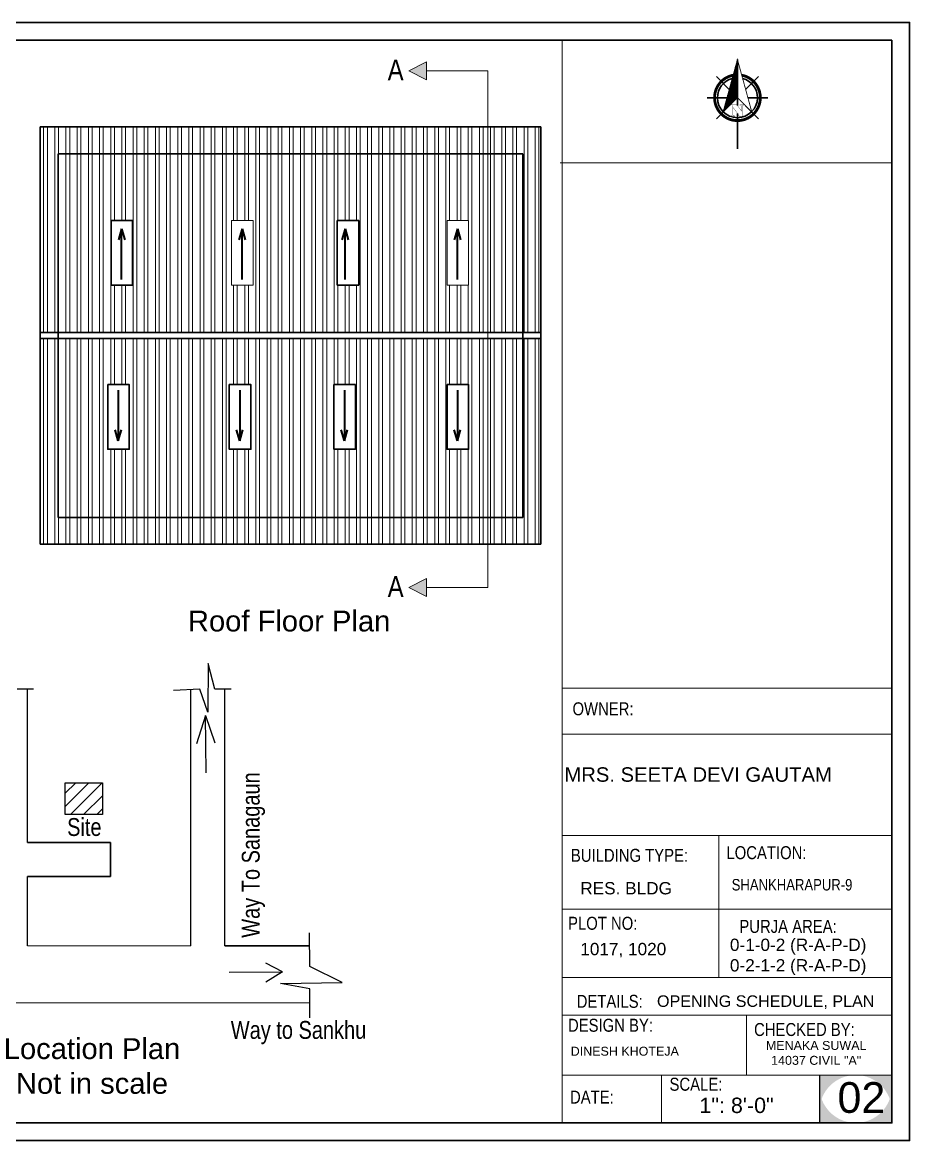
# Model space of a CAD drawing. Header units: inches. Extents: x 352533 to 378079, y -36324 to -23949.
# Drawn here: x 362627 to 363222, y -33596 to -32845 of the extents above; entities that cross this region are included whole.
import ezdxf

# ---------------------------------------------------------------- set-up
doc = ezdxf.new("R2010")
doc.units = ezdxf.units.IN
doc.header["$LTSCALE"] = 2
doc.header["$MEASUREMENT"] = 0
doc.linetypes.add('DASHED2', pattern=[0.375, 0.25, -0.125])
doc.layers.get('0').update_dxf_attribs({"linetype": 'CONTINUOUS'})
for name, color, linetype, lineweight in [('DIM_LINE', 173, 'CONTINUOUS', 20), ('dimension', 160, 'CONTINUOUS', 15), ('DIMENTION', 140, 'CONTINUOUS', 0), ('door', 20, 'CONTINUOUS', 35), ('DW-SEC', 24, 'CONTINUOUS', 25), ('Rebars', 1, 'CONTINUOUS', 13), ('river', 7, 'DASHED2', 25), ('Siteplan', 7, 'CONTINUOUS', 30), ('TEXT', 181, 'CONTINUOUS', 25), ('WALL - A', 1, 'CONTINUOUS', 40)]:
    doc.layers.add(name, color=color, linetype=linetype, lineweight=lineweight)
doc.layers.add('Normal Wall', color=7, linetype='CONTINUOUS', lineweight=35, true_color=0xffaf89)
doc.layers.add('Rear Wall', color=7, linetype='CONTINUOUS', lineweight=20, true_color=0xd4e480)
doc.layers.add('WAll', color=20, linetype='CONTINUOUS')
doc.styles.add('DIM', font='arial.ttf', dxfattribs={"width": 0.8})
doc.styles.get("Standard").update_dxf_attribs({"font": 'ARIALN.TTF'})
doc.styles.add('SwissBT', font='swiss.ttf', dxfattribs={"height": 12})
pattern_1 = [(90, (2678.3955, -3959.348), (-7.5, 0), []), (90, (2680.8955, -3956.848), (-7.5, 0), [])]

# ---------------------------------------------------------------- blocks, each defined once
blk = doc.blocks.new('*X29')
at = {"color": 0}
for p, q in [((146.95, -410.95), (147.62, -410.29)), ((147.15, -410.22), (147.62, -409.76)), ((147.35, -409.49), (147.62, -409.23)), ((147.55, -408.76), (147.62, -408.7)), ((145.56, -416.06), (147.62, -414)), ((145.76, -415.33), (147.62, -413.47)), ((145.96, -414.6), (147.62, -412.94)), ((146.16, -413.87), (147.62, -412.41)), ((146.36, -413.14), (147.62, -411.88)), ((146.55, -412.41), (147.62, -411.35)), ((146.75, -411.68), (147.62, -410.82)), ((143.96, -421.9), (147.62, -418.24)), ((144.16, -421.17), (147.62, -417.71)), ((144.36, -420.44), (147.62, -417.18)), ((144.56, -419.71), (147.62, -416.65)), ((144.76, -418.98), (147.62, -416.12)), ((144.96, -418.25), (147.62, -415.59)), ((145.16, -417.52), (147.62, -415.06)), ((145.36, -416.79), (147.62, -414.53)), ((142.76, -426.28), (147.62, -421.42)), ((142.96, -425.55), (147.62, -420.89)), ((143.16, -424.82), (147.62, -420.36)), ((143.36, -424.09), (147.62, -419.83)), ((143.56, -423.36), (147.62, -419.3)), ((143.76, -422.63), (147.62, -418.77))]:
    blk.add_line(p, q, dxfattribs=at)
blk = doc.blocks.new('NORTH_15')
for p, q in [((0, 3.66), (0, 10.62)), ((-2.87, 2.87), (-7.37, 7.37)), ((2.87, 2.87), (7.37, 7.37)), ((-13.37, 0), (2.72, 0)), ((5.49, 0), (17.83, 0)), ((-2.87, -2.87), (-7.37, -7.37)), ((0, -3.66), (0, -10.62)), ((2.87, -2.87), (7.37, -7.37))]:
    blk.add_line(p, q)
at = {"const_width": 1}
for points in [[(0, -8, 1), (0, 8, 0.359415), (-7.86, 1.52, 1)], [(-7.86, -1.52, 0.359415), (0, -8, 1)]]:
    blk.add_lwpolyline(points, format="xyb", dxfattribs=at)
for points, const_width in [([(4.96, -5.01), (-13.37, 0), (4.9, 5), (0, 0), (4.96, -5.01)], 0.3), ([(5.93, -1.55), (6, -1.55), (6.07, -1.54), (6.13, -1.53), (6.17, -1.52), (6.22, -1.51), (6.26, -1.49), (6.28, -1.47), (6.3, -1.45), (6.32, -1.42), (6.33, -1.39), (6.35, -1.34), (6.36, -1.29), (6.37, -1.23), (6.38, -1.16), (6.38, -1.08), (6.38, -1), (6.54, -1), (6.54, -2.34), (6.38, -2.34), (6.38, -2.3), (6.38, -2.23), (6.38, -2.16), (6.37, -2.09), (6.36, -2.04), (6.35, -1.99), (6.33, -1.95), (6.32, -1.91), (6.3, -1.88), (6.28, -1.86), (6.26, -1.83), (6.22, -1.81), (6.18, -1.8), (6.13, -1.78), (6.07, -1.77), (6.01, -1.76), (5.95, -1.76), (2.66, -1.76), (2.66, -2.34), (2.5, -2.34), (2.5, -0.16), (4.71, 1.44), (3.14, 1.44), (3.07, 1.44), (3, 1.43), (2.94, 1.42), (2.89, 1.41), (2.85, 1.4), (2.81, 1.38), (2.78, 1.36), (2.76, 1.34), (2.74, 1.31), (2.72, 1.27), (2.7, 1.22), (2.69, 1.17), (2.68, 1.11), (2.67, 1.04), (2.66, 0.97), (2.66, 0.89), (2.66, 0.87), (2.5, 0.87), (2.5, 2.21), (2.66, 2.21), (2.66, 2.17), (2.66, 2.09), (2.67, 2.03), (2.68, 1.97), (2.69, 1.91), (2.7, 1.86), (2.71, 1.82), (2.73, 1.78), (2.75, 1.76), (2.77, 1.74), (2.8, 1.72), (2.85, 1.7), (2.89, 1.68), (2.94, 1.67), (3, 1.66), (3.07, 1.66), (3.14, 1.66), (6.54, 1.66), (6.54, 0.75), (3.33, -1.55), (5.93, -1.55), (5.93, -1.55)], 0.1)]:
    blk.add_lwpolyline(points, dxfattribs=dict(const_width=const_width))
for start, end in [(90, 164.973), (270, 90), (195.027, 270)]:
    blk.add_arc((0, 0), 7, start, end)
at = {"rotation": 90}
blk.add_blockref('*X29', (-421.89, -147.62), dxfattribs=at)
blk = doc.blocks.new('A$C0BDB7EE9')
at = {"layer": 'Siteplan', "xscale": 2.999999999999779, "yscale": 2.999999999999779, "zscale": 2.999999999999779, "rotation": 247.8612575918487}
blk.add_blockref('NORTH_15', (20.2, 49.5), dxfattribs=at)
blk = doc.blocks.new('A$C327B4BBD')
at = {"layer": 'DIMENTION', "ltscale": 0.3, "xscale": 1.171875000000082, "yscale": 1.171875000000082, "zscale": 1.171875000000082, "rotation": 112.1387424081494}
blk.add_blockref('A$C0BDB7EE9', (16.1, 0), dxfattribs=at)

msp = doc.modelspace()

# ---------------------------------------------------------------- hatches: boundary and pattern name
at = {"linetype": 'ByBlock', "lineweight": 5}
for points in [[(362885.95, -32877.94), (362897.95, -32883.94), (362897.95, -32871.94)], [(362885.95, -33224.67), (362897.95, -33230.67), (362897.95, -33218.67)]]:
    msp.add_hatch(color=7, dxfattribs=at).paths.add_polyline_path(points)
msp.add_hatch(color=0).paths.add_polyline_path([(363210.34, -33551.88), (363186.03, -33551.88, -0.414214), (363210.34, -33576.19)])
at = {"layer": 'DIM_LINE'}
h = msp.add_hatch(dxfattribs=at)
h.set_pattern_fill('ANSI32', color=256, scale=20, angle=45)
h.set_pattern_definition(pattern_1)
h.paths.add_polyline_path([(362638.56, -32915.59), (362638.56, -33053.59), (362650.56, -33053.59), (362650.56, -32933.59), (362962.56, -32933.59), (362962.56, -33053.59), (362974.56, -33053.59), (362974.56, -32915.59)])
h = msp.add_hatch(dxfattribs=at)
h.set_pattern_fill('ANSI32', color=256, scale=20, angle=45)
h.set_pattern_definition(pattern_1)
h.paths.add_polyline_path([(362962.56, -33053.59), (362962.56, -32933.59), (362650.56, -32933.59), (362650.56, -33053.59)])
h.paths.add_polyline_path([(362837.98, -33021.7), (362837.98, -32978.37), (362852.43, -32978.37), (362852.43, -33021.7)], flags=16)
h.paths.add_polyline_path([(362781.53, -33021.7), (362767.08, -33021.7), (362767.08, -32978.37), (362781.53, -32978.37)], flags=16)
h.paths.add_polyline_path([(362911.68, -33021.7), (362911.68, -32978.37), (362926.13, -32978.37), (362926.13, -33021.7)], flags=16)
h.paths.add_polyline_path([(362700.61, -33021.7), (362686.16, -33021.7), (362686.16, -32978.37), (362700.61, -32978.37)], flags=16)
h = msp.add_hatch(dxfattribs=at)
h.set_pattern_fill('ANSI32', color=256, scale=20, angle=45)
h.set_pattern_definition(pattern_1)
h.paths.add_polyline_path([(362974.56, -33195.59), (362974.56, -33057.59), (362962.56, -33057.59), (362962.56, -33177.59), (362650.56, -33177.59), (362650.56, -33057.59), (362638.56, -33057.59), (362638.56, -33195.59)])
h = msp.add_hatch(dxfattribs=at)
h.set_pattern_fill('ANSI32', color=256, scale=20, angle=45)
h.set_pattern_definition(pattern_1)
h.paths.add_polyline_path([(362962.56, -33177.59), (362962.56, -33057.59), (362650.56, -33057.59), (362650.56, -33177.59)])
h.paths.add_polyline_path([(362765.55, -33088.52), (362780.01, -33088.52), (362780.01, -33131.85), (362765.55, -33131.85)], flags=16)
h.paths.add_polyline_path([(362835.77, -33131.85), (362835.77, -33088.52), (362850.22, -33088.52), (362850.22, -33131.85)], flags=16)
h.paths.add_polyline_path([(362911.68, -33131.85), (362911.68, -33088.52), (362926.13, -33088.52), (362926.13, -33131.85)], flags=16)
h.paths.add_polyline_path([(362683.95, -33088.52), (362698.4, -33088.52), (362698.4, -33131.85), (362683.95, -33131.85)], flags=16)
at = {"layer": 'DW-SEC'}
h = msp.add_hatch(dxfattribs=at)
h.set_pattern_fill('ANSI31', color=256, scale=50)
h.set_pattern_definition([(45, (241152.681, -20780.379), (-4.41941738, 4.41941738), [])])
h.paths.add_polyline_path([(362655.4, -33377), (362680.3, -33377), (362680.3, -33355.76), (362655.4, -33355.76)])
at = {"layer": 'TEXT'}
for points in [[(363186.03, -33551.88), (363161.72, -33551.88), (363161.72, -33576.19, -0.414214)], [(363186.03, -33551.88), (363161.72, -33551.88), (363161.72, -33576.19, -0.414214)], [(363210.34, -33551.88), (363186.03, -33551.88, -0.414214), (363210.34, -33576.19)], [(363161.72, -33559.69), (363161.72, -33584), (363186.03, -33584, -0.414214)], [(363161.72, -33559.69), (363161.72, -33584), (363186.03, -33584, -0.414214)], [(363210.34, -33559.69, -0.414214), (363186.03, -33584), (363210.34, -33584)], [(363210.34, -33559.69, -0.414214), (363186.03, -33584), (363210.34, -33584)]]:
    msp.add_hatch(color=0, dxfattribs=at).paths.add_polyline_path(points)

# ---------------------------------------------------------------- linework, layer by layer
at = {"color": 7, "linetype": 'ByBlock', "lineweight": 5}
for p, q in [((362885.95, -32877.94), (362897.95, -32871.94)), ((362897.95, -32883.94), (362897.95, -32871.94)), ((362897.95, -32883.94), (362885.95, -32877.94)), ((362939.12, -32877.94), (362897.95, -32877.94)), ((362939.12, -33224.67), (362939.12, -32877.94)), ((362885.95, -33224.67), (362897.95, -33218.67)), ((362897.95, -33230.67), (362885.95, -33224.67)), ((362897.95, -33230.67), (362897.95, -33218.67)), ((362939.12, -33224.67), (362897.95, -33224.67))]:
    msp.add_line(p, q, dxfattribs=at)
at = {"color": 0}
msp.add_line((363161.72, -33551.88), (363161.72, -33584), dxfattribs=at)
msp.add_line((363161.72, -33551.88), (363161.72, -33584), dxfattribs=at)
at = {"layer": 'DIM_LINE'}
for points in [[(362686.16, -32978.37), (362700.61, -32978.37), (362700.61, -33021.7), (362686.16, -33021.7)], [(362767.08, -32978.37), (362781.53, -32978.37), (362781.53, -33021.7), (362767.08, -33021.7)], [(362911.68, -32978.37), (362926.13, -32978.37), (362926.13, -33021.7), (362911.68, -33021.7)], [(362683.95, -33131.85), (362698.4, -33131.85), (362698.4, -33088.52), (362683.95, -33088.52)], [(362765.55, -33131.85), (362780.01, -33131.85), (362780.01, -33088.52), (362765.55, -33088.52)], [(362835.77, -33131.85), (362850.22, -33131.85), (362850.22, -33088.52), (362835.77, -33088.52)], [(362911.68, -33131.85), (362926.13, -33131.85), (362926.13, -33088.52), (362911.68, -33088.52)]]:
    msp.add_lwpolyline(points, close=True, dxfattribs=at)
at = {"layer": 'dimension', "ltscale": 7}
for p, q in [((362739.64, -33465.16), (362629.96, -33465.16)), ((362819.53, -33503.4), (362533.97, -33503.4))]:
    msp.add_line(p, q, dxfattribs=at)
at = {"layer": 'door', "ltscale": 0.5}
for p, q in [((362638.56, -33195.59), (362638.56, -32915.59)), ((362638.56, -32915.59), (362974.56, -32915.59)), ((362974.56, -33195.59), (362974.56, -32915.59)), ((362650.56, -33177.59), (362650.56, -32933.59)), ((362650.56, -32933.59), (362962.56, -32933.59)), ((362962.56, -33177.59), (362962.56, -32933.59)), ((362638.56, -33053.59), (362974.56, -33053.59)), ((362638.56, -33057.59), (362974.56, -33057.59)), ((362650.56, -33177.59), (362962.56, -33177.59)), ((362638.56, -33195.59), (362974.56, -33195.59)), ((362629.96, -33395.76), (362685.89, -33395.76)), ((362685.89, -33418.7), (362685.89, -33395.76)), ((362629.96, -33418.7), (362685.89, -33418.7))]:
    msp.add_line(p, q, dxfattribs=at)
for points in [[(362686.16, -32978.37), (362700.61, -32978.37), (362700.61, -33021.7), (362686.16, -33021.7)], [(362837.98, -32978.37), (362852.43, -32978.37), (362852.43, -33021.7), (362837.98, -33021.7)], [(362683.95, -33088.52), (362698.4, -33088.52), (362698.4, -33131.85), (362683.95, -33131.85)], [(362765.55, -33088.52), (362780.01, -33088.52), (362780.01, -33131.85), (362765.55, -33131.85)], [(362835.77, -33088.52), (362850.22, -33088.52), (362850.22, -33131.85), (362835.77, -33131.85)], [(362911.68, -33088.52), (362926.13, -33088.52), (362926.13, -33131.85), (362911.68, -33131.85)]]:
    msp.add_lwpolyline(points, close=True, dxfattribs=at)
at = {"layer": 'Normal Wall'}
for points in [[(362164.24, -32845.38), (363222.25, -32845.38), (363222.25, -33595.91), (362164.24, -33595.91)], [(362164.24, -32845.38), (363222.25, -32845.38), (363222.25, -33595.91), (362164.24, -33595.91)], [(363210.34, -32857.29), (362188.06, -32857.29), (362188.06, -33584), (363210.34, -33584)], [(363210.34, -32857.29), (362188.06, -32857.29), (362188.06, -33584), (363210.34, -33584)]]:
    msp.add_lwpolyline(points, close=True, dxfattribs=at)
at = {"layer": 'Rear Wall'}
for p, q in [((362988.92, -33301.56), (362988.92, -32857.29)), ((362987.74, -32939.59), (363210.34, -32939.59)), ((362988.92, -33292.3), (363210.34, -33292.3)), ((362988.92, -33292.3), (363210.34, -33292.3)), ((362988.92, -33292.3), (363210.34, -33292.3)), ((362988.92, -33292.3), (363210.34, -33292.3)), ((362988.92, -33323.1), (363210.34, -33323.1)), ((362988.92, -33323.1), (363210.34, -33323.1)), ((362988.92, -33391.16), (363210.34, -33391.16)), ((362988.92, -33391.16), (363210.34, -33391.16)), ((363094.19, -33391.16), (363094.19, -33477.06)), ((363094.19, -33391.16), (363094.19, -33486.32)), ((362988.92, -33440.65), (363210.34, -33440.65)), ((362988.92, -33440.65), (363210.34, -33440.65)), ((362988.92, -33486.32), (363210.34, -33486.32)), ((362988.92, -33511.76), (363210.34, -33511.76)), ((362988.92, -33511.76), (363210.34, -33511.76)), ((363112.77, -33551.88), (363112.77, -33511.76)), ((363112.77, -33551.88), (363112.77, -33511.76)), ((362988.92, -33551.88), (363210.34, -33551.88)), ((362988.92, -33551.88), (363210.34, -33551.88)), ((363055.66, -33551.88), (363055.66, -33584)), ((363055.66, -33551.88), (363055.66, -33584))]:
    msp.add_line(p, q, dxfattribs=at)
msp.add_lwpolyline([(362988.92, -33292.3), (363210.34, -33292.3), (363210.34, -33584), (362988.92, -33584)], close=True, dxfattribs=at)
msp.add_lwpolyline([(362988.92, -33292.3), (363210.34, -33292.3), (363210.34, -33584), (362988.92, -33584)], close=True, dxfattribs=at)
at = {"layer": 'river', "color": 1, "linetype": 'Continuous', "ltscale": 10}
for p, q in [((362751.43, -33275.6), (362751.11, -33308.26)), ((362755.73, -33292.81), (362751.43, -33275.6)), ((362634.1, -33292.81), (362623.11, -33292.81)), ((362629.96, -33395.76), (362629.96, -33292.81)), ((362745.85, -33292.81), (362728.01, -33293.77)), ((362739.64, -33465.16), (362739.64, -33292.81)), ((362751.11, -33308.26), (362745.85, -33292.81)), ((362766.73, -33292.81), (362755.73, -33292.81)), ((362762.58, -33465.16), (362762.58, -33292.81)), ((362749.52, -33310.62), (362743.46, -33329.58)), ((362749.93, -33349.12), (362749.52, -33310.62)), ((362749.52, -33310.62), (362755.89, -33328.94)), ((362629.96, -33465.16), (362629.96, -33418.7)), ((362819.53, -33479.02), (362819.37, -33456.4)), ((362762.58, -33465.16), (362819.44, -33465.16)), ((362819.44, -33465.16), (362762.58, -33465.16)), ((362801.35, -33482.53), (362790.11, -33476.79)), ((362841.2, -33489.86), (362819.53, -33479.02)), ((362765.4, -33482.9), (362801.35, -33482.53)), ((362801.35, -33482.53), (362790.11, -33489.62)), ((362799.94, -33490.34), (362841.2, -33489.86)), ((362819.53, -33494), (362799.94, -33490.34)), ((362819.53, -33513.6), (362819.53, -33494))]:
    msp.add_line(p, q, dxfattribs=at)
at = {"layer": 'WAll'}
msp.add_lwpolyline([(362655.4, -33355.76), (362680.3, -33355.76), (362680.3, -33377), (362655.4, -33377)], close=True, dxfattribs=at)
at = {"layer": 'WALL - A'}
for p, q in [((362693.19, -32983.96), (362691.07, -32991.26)), ((362693.19, -33017.94), (362693.19, -32983.96)), ((362693.19, -32983.96), (362695.32, -32991.26)), ((362774.11, -32983.96), (362771.98, -32991.26)), ((362774.11, -33017.94), (362774.11, -32983.96)), ((362774.11, -32983.96), (362776.24, -32991.26)), ((362843.27, -32983.96), (362841.14, -32991.26)), ((362843.27, -33017.94), (362843.27, -32983.96)), ((362843.27, -32983.96), (362845.39, -32991.26)), ((362918.71, -32983.96), (362916.59, -32991.26)), ((362918.71, -33017.94), (362918.71, -32983.96)), ((362918.71, -32983.96), (362920.84, -32991.26)), ((362690.98, -33092.28), (362690.98, -33126.26)), ((362772.59, -33092.28), (362772.59, -33126.26)), ((362842.8, -33092.28), (362842.8, -33126.26)), ((362918.71, -33092.28), (362918.71, -33126.26)), ((362690.98, -33126.26), (362688.86, -33118.96)), ((362690.98, -33126.26), (362693.11, -33118.96)), ((362772.59, -33126.26), (362770.46, -33118.96)), ((362772.59, -33126.26), (362774.71, -33118.96)), ((362842.8, -33126.26), (362840.68, -33118.96)), ((362842.8, -33126.26), (362844.93, -33118.96)), ((362918.71, -33126.26), (362916.59, -33118.96)), ((362918.71, -33126.26), (362920.84, -33118.96))]:
    msp.add_line(p, q, dxfattribs=at)

# ---------------------------------------------------------------- block references
at = {"layer": 'Rebars', "xscale": 0.5459999999999999, "yscale": 0.5459999999999999, "zscale": 0.5459999999999999, "rotation": 270}
msp.add_blockref('A$C327B4BBD', (363106.61, -32921.37), dxfattribs=at)

# ---------------------------------------------------------------- texts
at = {"color": 0}
for s, p in [('OWNER:', (362995.92, -33310.44)), ('LOCATION:', (363099.26, -33406.99))]:
    msp.add_text(s, height=8.704, dxfattribs=at).set_placement(p)
at = {"color": 7, "linetype": 'ByBlock', "lineweight": 5, "char_height": 14}
for s, insert, width, attachment_point in [('A', (362871.85, -32870.32), 26.5803, 1), ('A', (362871.85, -33217.06), 26.5803, 1), ('{\\fArial CE|b0|i0|c0|p34;Roof\\fArial CE|b0|i0|c238|p34; Floor Plan}', (362805.7, -33247.27), 235.547, 5), ('{\\fArial CE|b0|i0|c0|p34;Location Plan\\PNot in scale}', (362673.38, -33545.91), 235.547, 5)]:
    msp.add_mtext(s, dxfattribs=dict(at, insert=insert, width=width, attachment_point=attachment_point))
at = {"layer": 'TEXT', "color": 0}
for s, height, p in [('OWNER:', 8.704, (362995.92, -33310.44)), ('LOCATION:', 8.704, (363099.26, -33406.99)), ('CHECKED BY:', 8.7044, (363117.82, -33525.68)), ('CHECKED BY:', 8.7044, (363117.82, -33525.68)), ('SCALE:', 8.704, (363061.05, -33562.41)), ('SCALE:', 8.704, (363061.05, -33562.41))]:
    msp.add_text(s, height=height, dxfattribs=at).set_placement(p)
at = {"layer": 'TEXT', "color": 0, "linetype": 'ByBlock', "style": 'SwissBT'}
for s, insert, char_height, width, attachment_point in [('MRS. SEETA DEVI GAUTAM', (363080.26, -33345.34), 9.72, 217.5111, 2), ('OPENING SCHEDULE, PLAN', (363052.64, -33498.41), 7.7396, 268.5322, 1), ('DINESH KHOTEJA', (362994.71, -33532.89), 6, 201.5276, 1), ('MENAKA SUWAL\\P14037 CIVIL "A"', (363159.5, -33529.02), 6, 88.5492, 2)]:
    msp.add_mtext(s, dxfattribs=dict(at, insert=insert, char_height=char_height, width=width, attachment_point=attachment_point))
at = {"layer": 'TEXT', "ltscale": 7, "char_height": 12, "width": 245.0767, "attachment_point": 1, "style": 'DIM'}
for s, insert, rotation in [('Way To Sanagaun', (362773.92, -33459.75), 90), ('Site', (362656.66, -33379.43), 0.03075), ('Way to Sankhu', (362766.53, -33515.63), 0.03075)]:
    msp.add_mtext(s, dxfattribs=dict(at, insert=insert, rotation=rotation))
at = {"layer": 'TEXT', "color": 0, "attachment_point": 1}
for s, insert, char_height, width in [('BUILDING TYPE:', (362994.84, -33400.07), 8.7044, 148.5551), ('BUILDING TYPE:', (362994.84, -33400.07), 8.7044, 148.5551), ('PLOT NO: ', (362992.94, -33445.68), 8.704, 138.0271), ('PLOT NO: ', (362992.94, -33445.68), 8.704, 138.0271), ('PURJA AREA:', (363107.95, -33447.78), 8.7044, 197.5821), ('PURJA AREA:', (363107.95, -33447.78), 8.7044, 197.5821), ('DETAILS: ', (362998.74, -33498.07), 8.704, 138.0271), ('DESIGN BY:', (362992.9, -33514.12), 8.704, 138.0271), ('DESIGN BY:', (362992.9, -33514.12), 8.704, 138.0271), ('DATE:', (362994.25, -33562.35), 8.704, 34.8177)]:
    msp.add_mtext(s, dxfattribs=dict(at, insert=insert, char_height=char_height, width=width))
at = {"layer": 'TEXT', "color": 0, "linetype": 'ByBlock', "insert": (363102.79, -33420.34), "char_height": 7.6711, "attachment_point": 1}
msp.add_mtext_dynamic_manual_height_columns('SHANKHARAPUR-9', width=381.0351, gutter_width=1.53, heights=[0], dxfattribs=at)
at = {"layer": 'TEXT', "color": 0, "style": 'SwissBT'}
for s, insert, char_height, width, attachment_point in [('RES. BLDG', (363001.15, -33422.37), 8.256, 163.2142, 1), ('RES. BLDG', (363001.15, -33422.37), 8.256, 163.2142, 1), ('1017, 1020', (363001.15, -33463.19), 8.256, 163.2142, 1), ('0-1-0-2 (R-A-P-D)\\P0-2-1-2 (R-A-P-D)', (363147.41, -33460.35), 8.2555, 163.2142, 2), ('02', (363173.82, -33556.64), 20.639, 20.1585, 1)]:
    msp.add_mtext(s, dxfattribs=dict(at, insert=insert, char_height=char_height, width=width, attachment_point=attachment_point))
at = {"layer": 'TEXT', "color": 0, "ltscale": 0.5, "insert": (363081.13, -33567.06), "char_height": 10.319, "width": 127.5344, "attachment_point": 1, "style": 'SwissBT'}
msp.add_mtext('1": 8\'-0"', dxfattribs=at)
msp.add_mtext('1": 8\'-0"', dxfattribs=at)

doc.saveas('drawing.dxf')
